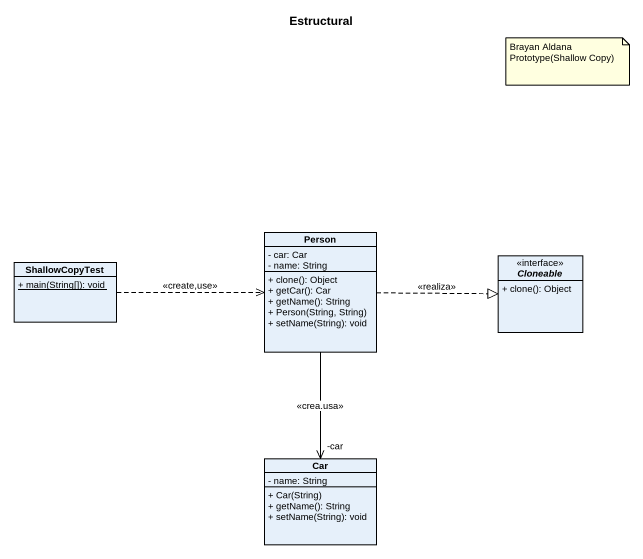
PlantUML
@startuml
title Estructural
hide circle
hide empty members
skinparam classAttributeIconSize 0
class "Person" as Person_ {
  - car: Car
  - name: String
  + clone(): Object
  + getCar(): Car
  + getName(): String
  + Person(String, String)
  + setName(String): void
}
interface Cloneable <<interface>> {
  + clone(): Object
}
class ShallowCopyTest {
  {static} + main(String[]): void
}
class Car {
  - name: String
  + Car(String)
  + getName(): String
  + setName(String): void
}
Person_ .right.|> Cloneable : <<realiza>>
Person_ --> "-car" Car : <<crea.usa>>
ShallowCopyTest .right.> Person_ : <<create,use>>
note as N1
  Brayan Aldana
  Prototype(Shallow Copy)
end note
@enduml
